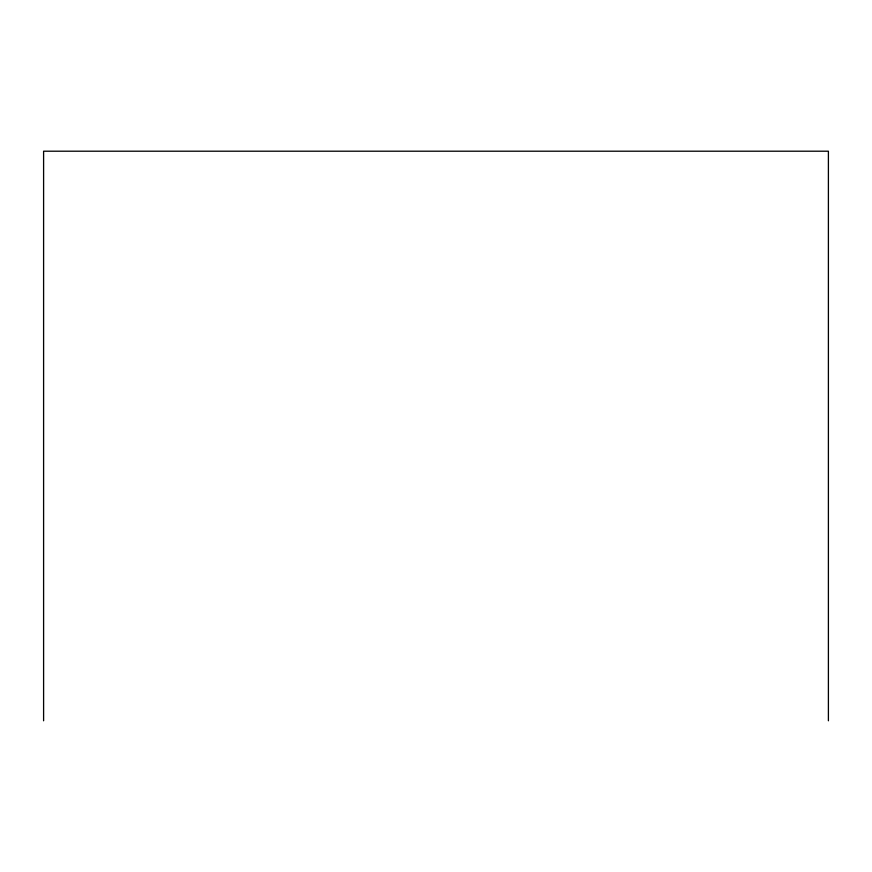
<?xml version="1.0" encoding="UTF-8"?>
<svg xmlns="http://www.w3.org/2000/svg" width="872" height="872" viewBox="0 0 872 872"><rect width="100%" height="100%" fill="white"/><g stroke="black" fill="none" stroke-linecap="round" stroke-linejoin="round"><path stroke-width="1.31" d="M828.4 720.795L828.4 151.205L43.6 151.205L43.6 720.795"/></g></svg>
